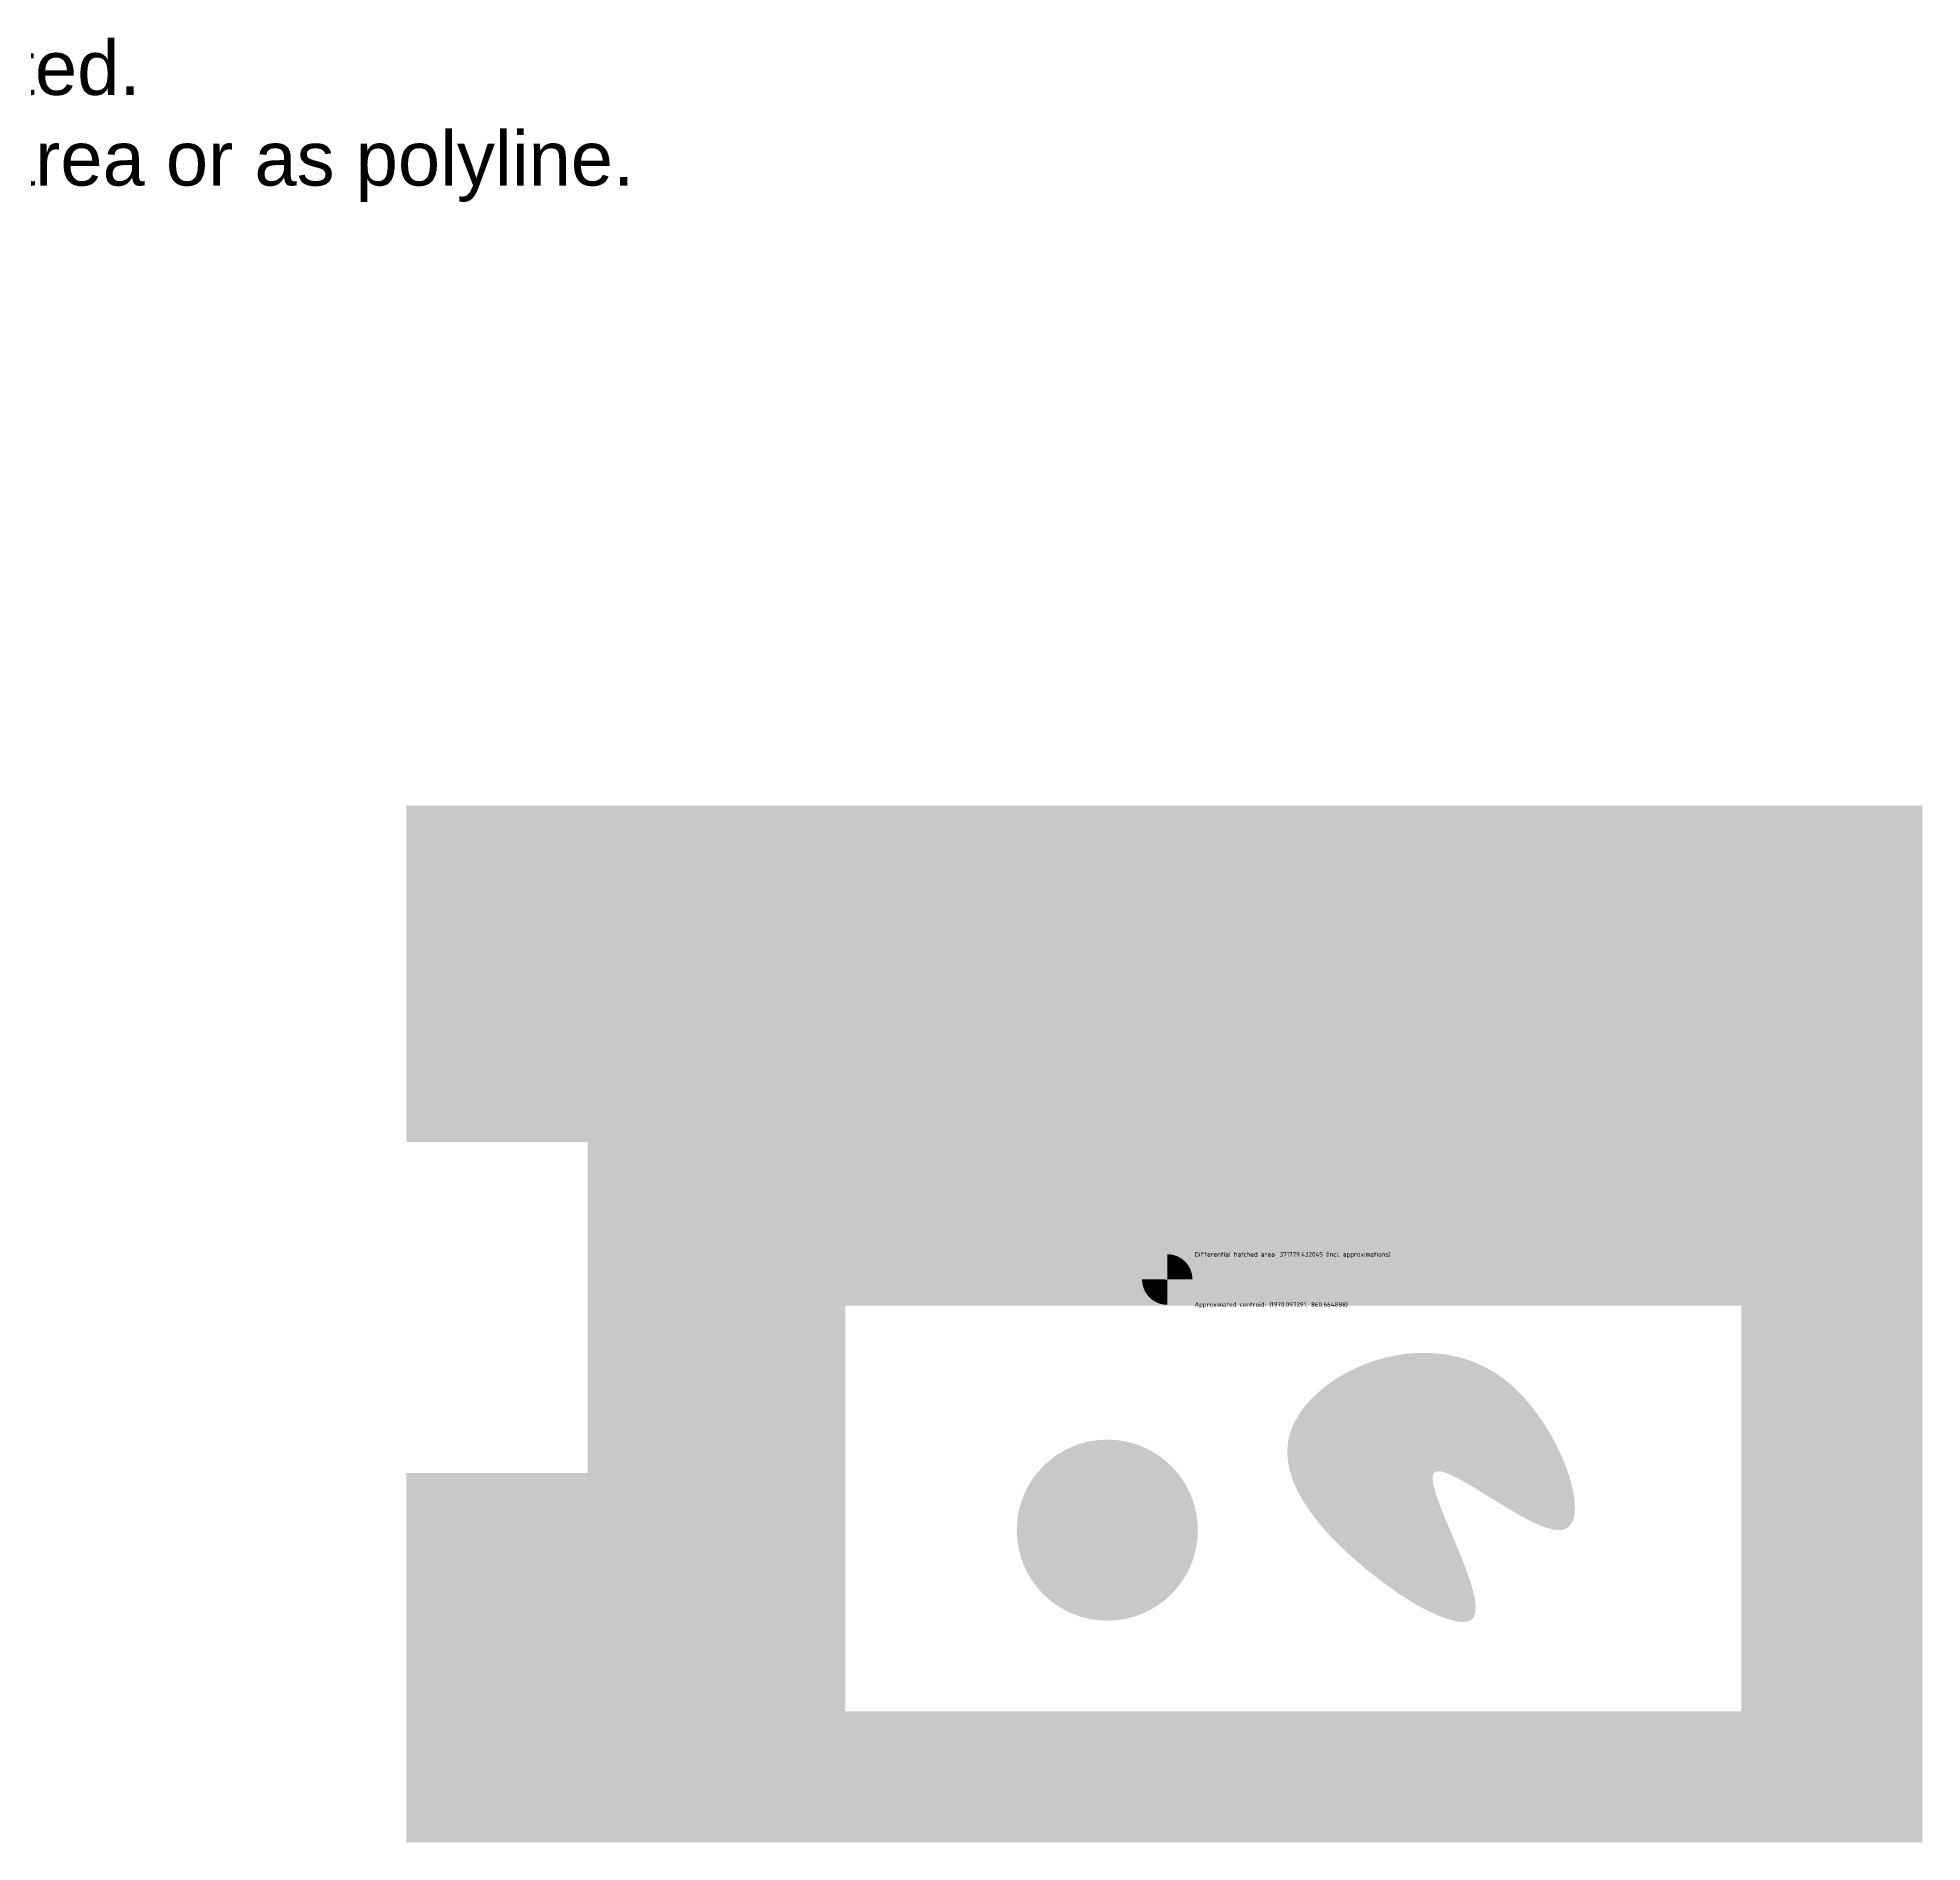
# Model space of a CAD drawing. Header units: millimetres. Extents: x 300 to 5400, y 194 to 3003.
# Drawn here: x 1346 to 2387, y 550 to 1546 of the extents above; entities that cross this region are included whole.
import ezdxf

# ---------------------------------------------------------------- set-up
doc = ezdxf.new("R2010")
doc.units = ezdxf.units.MM
for name, color, linetype, lineweight, true_color in [('As Hatch', 18, 'Continuous', 15, 0x000000), ('Centroid Examples (empty) ... As area centroid (empty) ... As arc segments (78)', 3, 'Continuous', 15, 0x00ff00), ('Text', 18, 'Continuous', 15, 0x000000)]:
    doc.layers.add(name, color=color, linetype=linetype, lineweight=lineweight, true_color=true_color)
doc.styles.add('textstyle28', font='arial.ttf')
doc.styles.add('textstyle56', font='')
doc.styles.add('textstyle57', font='')
doc.styles.get('textstyle56').set_extended_font_data('ISOCP')
doc.styles.get('textstyle57').set_extended_font_data('ISOCP')

msp = doc.modelspace()

# ---------------------------------------------------------------- hatches: boundary and pattern name
at = {"layer": 'As Hatch', "transparency": 33554687}
h = msp.add_hatch(color=256, dxfattribs=at)
edge = h.paths.add_edge_path(flags=0)
edge.add_spline(control_points=[(2102, 684.6), (2071.6, 704.6), (1984.4, 780.9), (2160.7, 861.8), (2223.8, 674), (2072.7, 805.9), (2170.7, 649.8), (2112.3, 677.8), (2102, 684.6)], knot_values=[0, 0, 0, 0, 218.195255, 465.121943, 643.43365, 796.38452, 964.241855, 1038.532092, 1038.532092, 1038.532092, 1038.532092], degree=3, periodic=0)
h.paths.add_polyline_path([(1550, 936.6), (1650, 936.6), (1650, 753.9), (1550, 753.9), (1550, 550), (2387, 550), (2387, 1122.3), (1550, 1122.3)], flags=0)
h.paths.add_polyline_path([(1792.3, 846.2), (2287, 846.2), (2287, 622.3), (1792.3, 622.3)], flags=0)
edge = h.paths.add_edge_path(flags=0)
edge.add_arc((1937, 722.3), 50, 0, 360)

# ---------------------------------------------------------------- linework, layer by layer
at = {"layer": 'Centroid Examples (empty) ... As area centroid (empty) ... As arc segments (78)', "color": 73, "true_color": 0x9bdc70, "flags": 128}
msp.add_lwpolyline([(1956.3, 860.7, 0, 0, 1), (1983.9, 860.7, 0, 0, 0), (1977, 860.7, 14, 14, 0.414214), (1970.1, 867.6, 0, 0, 0), (1970.1, 853.7, 14, 14, -0.414214), (1963.2, 860.7, 0, 0, 0), (1956.3, 860.7, 0, 0, -1), (1983.9, 860.7, 0, 0, 0)], format="xyseb", dxfattribs=at)

# ---------------------------------------------------------------- texts
at = {"layer": 'Centroid Examples (empty) ... As area centroid (empty) ... As arc segments (78)', "color": 73, "true_color": 0x9bdc70, "char_height": 2.5, "attachment_point": 1}
for s, insert, style in [('Differential hatched area: 371779.432045 (Incl. approximations)', (1985.2, 875.8), 'textstyle56'), ('Approximated centroid: (1970.097291, 860.664888)', (1985.2, 848.1), 'textstyle57')]:
    msp.add_mtext(s, dxfattribs=dict(at, insert=insert, style=style))
at = {"layer": 'Text', "color": 30, "true_color": 0xff7f00, "insert": (900, 1500), "char_height": 30, "attachment_point": 4, "style": 'textstyle28'}
msp.add_mtext('Contours not implemented.\\PFunctional as hatched area or as polyline.', dxfattribs=at)

doc.saveas('drawing.dxf')
